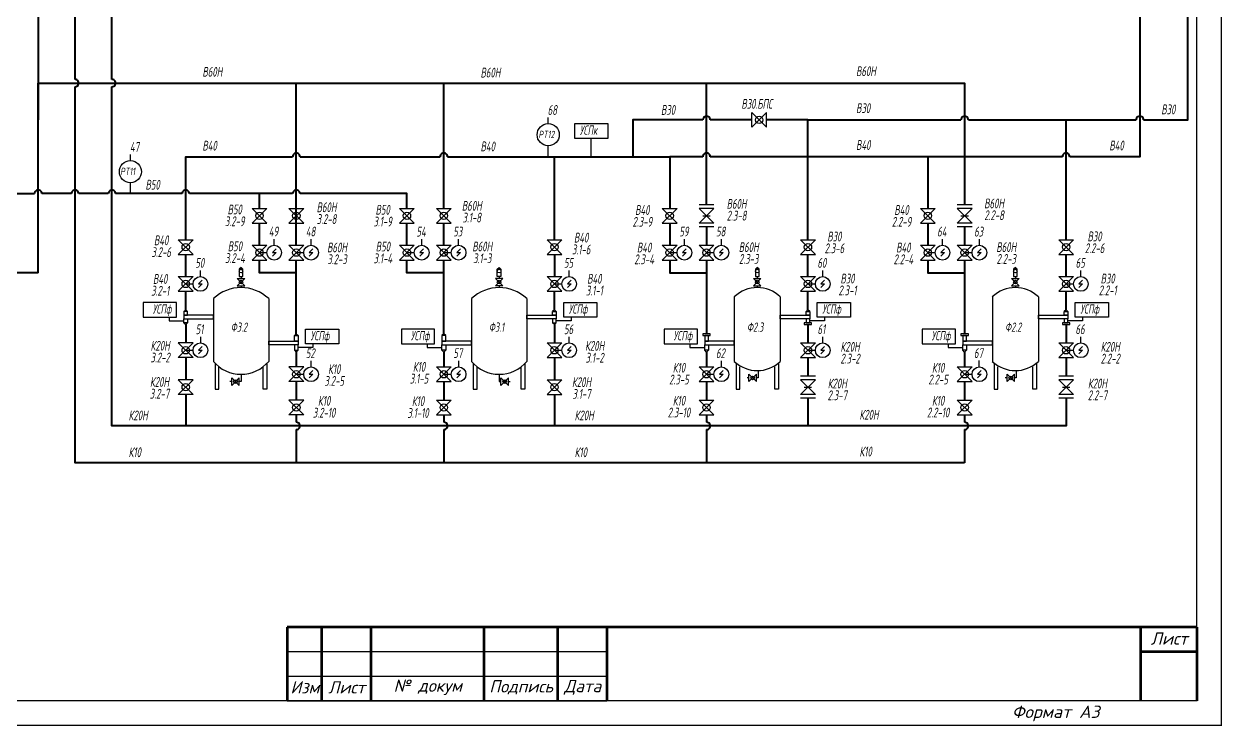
# Model space of a CAD drawing. Header units: millimetres. Extents: x 125 to 10524, y 7125 to 13164.
# Drawn here: x 302 to 545.7, y 10410.8 to 10553.7 of the extents above; entities that cross this region are included whole.
import ezdxf
from ezdxf.enums import TextEntityAlignment as Align

# ---------------------------------------------------------------- set-up
doc = ezdxf.new("R2010")
doc.units = ezdxf.units.MM
doc.header["$LTSCALE"] = 4
for name, color, linetype in [('1', 7, 'Continuous'), ('Вспомогательная', 1, 'Continuous'), ('Надписи', 7, 'Continuous'), ('Текст', 2, 'Continuous')]:
    doc.layers.add(name, color=color, linetype=linetype)
for name, color, linetype, lineweight in [('В30', 136, 'Continuous', 40), ('В40', 142, 'Continuous', 40), ('В50', 180, 'Continuous', 40), ('В60Н', 140, 'Continuous', 40), ('К20Н', 33, 'Continuous', 40), ('Основеая', 5, 'Continuous', 60)]:
    doc.layers.add(name, color=color, linetype=linetype, lineweight=lineweight)
doc.layers.add('К10', color=7, linetype='Continuous', lineweight=40, true_color=0xffbe00)
doc.styles.add('Eskd знаки', font='eskd.shx', dxfattribs={"width": 0.8, "oblique": 10})
doc.styles.add('Simplex00.10.00', font='simplex.shx')
doc.styles.add('ГОСТ', font='isocpeur.ttf', dxfattribs={"oblique": 15})

# ---------------------------------------------------------------- blocks, each defined once
blk = doc.blocks.new('Формат А3')
at = {"color": 0, "linetype": 'Continuous', "const_width": 0.3}
for points in [[(-420, 297), (0, 297), (0, 0), (-420, 0)], [(-400, 5), (-400, 292), (-5, 292), (-5, 5)]]:
    blk.add_lwpolyline(points, close=True, dxfattribs=at)
at = {"color": 0, "linetype": 'Continuous', "style": 'Simplex00.10.00', "oblique": 15}
blk.add_text('Формат А3', height=2.5, dxfattribs=at).set_placement((-33.67, 2.75), align=Align.MIDDLE_CENTER)
blk = doc.blocks.new('A$C73A268AF')
at = {"layer": 'Вспомогательная', "color": 7}
for p, q in [((230.15, 15.15), (295.15, 15.15)), ((230.15, 10.15), (295.15, 10.15)), ((230.15, 5.15), (295.15, 5.15))]:
    blk.add_line(p, q, dxfattribs=at)
at = {"layer": 'Основеая', "color": 7}
for p, q in [((230.15, 20.15), (230.15, 5.15)), ((415.15, 20.15), (230.15, 20.15)), ((237.15, 20.15), (237.15, 5.15)), ((247.15, 20.15), (247.15, 5.15)), ((270.15, 20.15), (270.15, 5.15)), ((285.15, 20.15), (285.15, 5.15)), ((295.15, 20.15), (295.15, 5.15)), ((403.72, 20.15), (403.72, 5.15)), ((415.15, 20.15), (415.15, 5.15)), ((403.72, 15.15), (415.15, 15.15))]:
    blk.add_line(p, q, dxfattribs=at)
blk.add_blockref('Формат А3', (420.15, 0.15))
at = {"layer": 'Текст', "color": 7, "char_height": 2.5, "style": 'ГОСТ'}
for s, insert, width, attachment_point in [('{\\fISOCPEUR|b0|i0|c204|p34;Лист}', (413.32, 17.81), 11.4585, 6), ('{\\fISOCPEUR|b0|i0|c204|p34;Изм}', (233.75, 7.88), 7, 5), ('{\\fISOCPEUR|b0|i0|c204|p34;Лист}', (242.25, 7.88), 10, 5), ('{\\fISOCPEUR|b0|i0|c204|p34;№ докум}', (258.75, 7.88), 23, 5), ('{\\fISOCPEUR|b0|i0|c204|p34;Подпись}', (277.75, 7.88), 15, 5), ('{\\fISOCPEUR|b0|i0|c204|p34;Дата}', (290.25, 7.88), 10, 5)]:
    blk.add_mtext(s, dxfattribs=dict(at, insert=insert, width=width, attachment_point=attachment_point))

msp = doc.modelspace()

# ---------------------------------------------------------------- linework, layer by layer
for p, q in [((450, 10532.63), (450, 10535.63)), ((450, 10535.63), (453, 10532.63)), ((450, 10532.63), (453, 10535.63)), ((453, 10532.63), (453, 10535.63)), ((348.37, 10516.13), (351.37, 10516.13)), ((351.37, 10516.13), (348.37, 10513.13)), ((348.37, 10516.13), (351.37, 10513.13)), ((355.87, 10516.13), (358.87, 10516.13)), ((358.87, 10516.13), (355.87, 10513.13)), ((355.87, 10516.13), (358.87, 10513.13)), ((378.37, 10516.13), (381.37, 10516.13)), ((381.37, 10516.13), (378.37, 10513.13)), ((378.37, 10516.13), (381.37, 10513.13)), ((385.87, 10516.13), (388.87, 10516.13)), ((388.87, 10516.13), (385.87, 10513.13)), ((385.87, 10516.13), (388.87, 10513.13)), ((431.81, 10516.13), (434.81, 10516.13)), ((434.81, 10516.13), (431.81, 10513.13)), ((431.81, 10516.13), (434.81, 10513.13)), ((442.31, 10516.88), (439.31, 10516.88)), ((442.31, 10516.13), (439.31, 10516.13)), ((439.31, 10516.13), (442.31, 10513.13)), ((442.31, 10516.13), (439.31, 10513.13)), ((484.31, 10516.13), (487.31, 10516.13)), ((487.31, 10516.13), (484.31, 10513.13)), ((484.31, 10516.13), (487.31, 10513.13)), ((494.81, 10516.88), (491.81, 10516.88)), ((494.81, 10516.13), (491.81, 10516.13)), ((491.81, 10516.13), (494.81, 10513.13)), ((494.81, 10516.13), (491.81, 10513.13)), ((348.37, 10513.13), (351.37, 10513.13)), ((355.87, 10513.13), (358.87, 10513.13)), ((378.37, 10513.13), (381.37, 10513.13)), ((385.87, 10513.13), (388.87, 10513.13)), ((431.81, 10513.13), (434.81, 10513.13)), ((442.31, 10513.13), (439.31, 10513.13)), ((440.06, 10514.63), (441.56, 10514.63)), ((484.31, 10513.13), (487.31, 10513.13)), ((494.81, 10513.13), (491.81, 10513.13)), ((492.56, 10514.63), (494.06, 10514.63)), ((442.31, 10512.38), (439.31, 10512.38)), ((494.81, 10512.38), (491.81, 10512.38)), ((333.37, 10509.76), (336.37, 10509.76)), ((336.37, 10509.76), (333.37, 10506.76)), ((333.37, 10509.76), (336.37, 10506.76)), ((348.37, 10508.63), (351.37, 10508.63)), ((351.37, 10508.63), (348.37, 10505.63)), ((348.37, 10508.63), (351.37, 10505.63)), ((355.87, 10508.63), (358.87, 10508.63)), ((358.87, 10508.63), (355.87, 10505.63)), ((355.87, 10508.63), (358.87, 10505.63)), ((378.37, 10508.63), (381.37, 10508.63)), ((381.37, 10508.63), (378.37, 10505.63)), ((378.37, 10508.63), (381.37, 10505.63)), ((385.87, 10508.63), (388.87, 10508.63)), ((388.87, 10508.63), (385.87, 10505.63)), ((385.87, 10508.63), (388.87, 10505.63)), ((408.37, 10509.76), (411.37, 10509.76)), ((411.37, 10509.76), (408.37, 10506.76)), ((408.37, 10509.76), (411.37, 10506.76)), ((431.81, 10508.63), (434.81, 10508.63)), ((434.81, 10508.63), (431.81, 10505.63)), ((431.81, 10508.63), (434.81, 10505.63)), ((439.31, 10508.63), (442.31, 10508.63)), ((442.31, 10508.63), (439.31, 10505.63)), ((439.31, 10508.63), (442.31, 10505.63)), ((459.94, 10509.76), (462.94, 10509.76)), ((462.94, 10509.76), (459.94, 10506.76)), ((459.94, 10509.76), (462.94, 10506.76)), ((484.31, 10508.63), (487.31, 10508.63)), ((487.31, 10508.63), (484.31, 10505.63)), ((484.31, 10508.63), (487.31, 10505.63)), ((491.81, 10508.63), (494.81, 10508.63)), ((494.81, 10508.63), (491.81, 10505.63)), ((491.81, 10508.63), (494.81, 10505.63)), ((512.44, 10509.76), (515.44, 10509.76)), ((515.44, 10509.76), (512.44, 10506.76)), ((512.44, 10509.76), (515.44, 10506.76)), ((333.37, 10506.76), (336.37, 10506.76)), ((348.37, 10505.63), (351.37, 10505.63)), ((349.87, 10507.13), (351.37, 10507.13)), ((355.87, 10505.63), (358.87, 10505.63)), ((357.37, 10507.13), (358.87, 10507.13)), ((378.37, 10505.63), (381.37, 10505.63)), ((379.87, 10507.13), (381.37, 10507.13)), ((385.87, 10505.63), (388.87, 10505.63)), ((387.37, 10507.13), (388.87, 10507.13)), ((408.37, 10506.76), (411.37, 10506.76)), ((431.81, 10505.63), (434.81, 10505.63)), ((433.31, 10507.13), (434.81, 10507.13)), ((439.31, 10505.63), (442.31, 10505.63)), ((440.81, 10507.13), (442.31, 10507.13)), ((459.94, 10506.76), (462.94, 10506.76)), ((484.31, 10505.63), (487.31, 10505.63)), ((485.81, 10507.13), (487.31, 10507.13)), ((491.81, 10505.63), (494.81, 10505.63)), ((493.31, 10507.13), (494.81, 10507.13)), ((512.44, 10506.76), (515.44, 10506.76)), ((346.12, 10504.13), (345.75, 10503.76)), ((346.5, 10503.76), (346.12, 10504.13)), ((398.25, 10503.76), (398.62, 10504.13)), ((398.62, 10504.13), (399, 10503.76)), ((451.12, 10504.13), (450.75, 10503.76)), ((451.5, 10503.76), (451.12, 10504.13)), ((503.62, 10504.13), (503.25, 10503.76)), ((504, 10503.76), (503.62, 10504.13)), ((333.37, 10502.26), (336.37, 10502.26)), ((336.37, 10502.26), (333.37, 10499.26)), ((333.37, 10502.26), (336.37, 10499.26)), ((334.87, 10500.76), (336.37, 10500.76)), ((345.37, 10501.88), (346.87, 10501.88)), ((346.87, 10501.88), (345.37, 10500.38)), ((345.37, 10501.88), (346.87, 10500.38)), ((346.12, 10502.26), (346.12, 10501.88)), ((399.37, 10501.88), (397.87, 10501.88)), ((397.87, 10501.88), (399.37, 10500.38)), ((399.37, 10501.88), (397.87, 10500.38)), ((398.62, 10502.26), (398.62, 10501.88)), ((408.37, 10502.26), (411.37, 10502.26)), ((411.37, 10502.26), (408.37, 10499.26)), ((408.37, 10502.26), (411.37, 10499.26)), ((409.87, 10500.76), (411.37, 10500.76)), ((450.37, 10501.88), (451.87, 10501.88)), ((451.87, 10501.88), (450.37, 10500.38)), ((450.37, 10501.88), (451.87, 10500.38)), ((451.12, 10502.26), (451.12, 10501.88)), ((459.94, 10502.26), (462.94, 10502.26)), ((462.94, 10502.26), (459.94, 10499.26)), ((459.94, 10502.26), (462.94, 10499.26)), ((461.44, 10500.76), (462.94, 10500.76)), ((502.87, 10501.88), (504.37, 10501.88)), ((504.37, 10501.88), (502.87, 10500.38)), ((502.87, 10501.88), (504.37, 10500.38)), ((503.62, 10502.26), (503.62, 10501.88)), ((512.44, 10502.26), (515.44, 10502.26)), ((515.44, 10502.26), (512.44, 10499.26)), ((512.44, 10502.26), (515.44, 10499.26)), ((513.94, 10500.76), (515.44, 10500.76)), ((333.37, 10499.26), (336.37, 10499.26)), ((345.37, 10500.38), (346.87, 10500.38)), ((346.12, 10500.38), (346.12, 10500.01)), ((399.37, 10500.38), (397.87, 10500.38)), ((398.62, 10500.38), (398.62, 10500.01)), ((408.37, 10499.26), (411.37, 10499.26)), ((450.37, 10500.38), (451.87, 10500.38)), ((451.12, 10500.38), (451.12, 10500.01)), ((459.94, 10499.26), (462.94, 10499.26)), ((502.87, 10500.38), (504.37, 10500.38)), ((503.62, 10500.38), (503.62, 10500.01)), ((512.44, 10499.26), (515.44, 10499.26)), ((331.5, 10494.01), (331.5, 10493.26)), ((334.5, 10495.13), (334.87, 10495.51)), ((334.87, 10495.51), (335.25, 10495.13)), ((409.87, 10495.51), (409.5, 10495.13)), ((410.25, 10495.13), (409.87, 10495.51)), ((413.25, 10494.01), (413.25, 10493.26)), ((461.44, 10495.51), (461.06, 10495.13)), ((461.81, 10495.13), (461.44, 10495.51)), ((464.81, 10494.01), (464.81, 10493.26)), ((513.94, 10495.51), (513.56, 10495.13)), ((514.31, 10495.13), (513.94, 10495.51)), ((517.31, 10494.01), (517.31, 10493.26)), ((331.5, 10493.26), (334.5, 10493.26)), ((334.5, 10492.88), (334.87, 10492.51)), ((334.87, 10492.51), (335.25, 10492.88)), ((409.87, 10492.51), (409.5, 10492.88)), ((410.25, 10492.88), (409.87, 10492.51)), ((413.25, 10493.26), (410.25, 10493.26)), ((464.81, 10493.26), (461.81, 10493.26)), ((517.31, 10493.26), (514.31, 10493.26)), ((336.37, 10488.76), (333.37, 10488.76)), ((333.37, 10488.76), (336.37, 10485.76)), ((336.37, 10488.76), (333.37, 10485.76)), ((357, 10490.26), (357.37, 10490.63)), ((357.37, 10490.63), (357.75, 10490.26)), ((360.75, 10488.57), (360.75, 10487.82)), ((384, 10488.57), (384, 10487.82)), ((387.37, 10490.63), (387, 10490.26)), ((387.75, 10490.26), (387.37, 10490.63)), ((408.37, 10488.76), (411.37, 10488.76)), ((411.37, 10488.76), (408.37, 10485.76)), ((408.37, 10488.76), (411.37, 10485.76)), ((437.44, 10488.57), (437.44, 10487.82)), ((459.94, 10488.76), (462.94, 10488.76)), ((462.94, 10488.76), (459.94, 10485.76)), ((459.94, 10488.76), (462.94, 10485.76)), ((489.94, 10488.57), (489.94, 10487.82)), ((512.44, 10488.76), (515.44, 10488.76)), ((515.44, 10488.76), (512.44, 10485.76)), ((512.44, 10488.76), (515.44, 10485.76)), ((334.87, 10487.26), (336.37, 10487.26)), ((357, 10487.26), (357.37, 10486.88)), ((357.37, 10486.88), (357.75, 10487.26)), ((360.75, 10487.82), (357.75, 10487.82)), ((384, 10487.82), (387, 10487.82)), ((387.37, 10486.88), (387, 10487.26)), ((387.75, 10487.26), (387.37, 10486.88)), ((409.87, 10487.26), (411.37, 10487.26)), ((437.44, 10487.82), (440.44, 10487.82)), ((440.81, 10486.88), (440.44, 10487.26)), ((441.19, 10487.26), (440.81, 10486.88)), ((461.44, 10487.26), (462.94, 10487.26)), ((489.94, 10487.82), (492.94, 10487.82)), ((493.31, 10486.88), (492.94, 10487.26)), ((493.69, 10487.26), (493.31, 10486.88)), ((513.94, 10487.26), (515.44, 10487.26)), ((336.37, 10485.76), (333.37, 10485.76)), ((358.87, 10483.88), (355.87, 10483.88)), ((355.87, 10483.88), (358.87, 10480.88)), ((358.87, 10483.88), (355.87, 10480.88)), ((385.87, 10483.88), (388.87, 10483.88)), ((388.87, 10483.88), (385.87, 10480.88)), ((385.87, 10483.88), (388.87, 10480.88)), ((408.37, 10485.76), (411.37, 10485.76)), ((439.31, 10483.88), (442.31, 10483.88)), ((442.31, 10483.88), (439.31, 10480.88)), ((439.31, 10483.88), (442.31, 10480.88)), ((459.94, 10485.76), (462.94, 10485.76)), ((491.81, 10483.88), (494.81, 10483.88)), ((494.81, 10483.88), (491.81, 10480.88)), ((491.81, 10483.88), (494.81, 10480.88)), ((512.44, 10485.76), (515.44, 10485.76)), ((336.37, 10481.26), (333.37, 10481.26)), ((333.37, 10478.26), (336.37, 10481.26)), ((336.37, 10478.26), (333.37, 10481.26)), ((344.25, 10480.13), (344.25, 10481.63)), ((344.25, 10481.63), (345.75, 10480.13)), ((344.25, 10480.13), (345.75, 10481.63)), ((345.75, 10480.13), (345.75, 10481.63)), ((346.12, 10482.38), (346.12, 10480.88)), ((357.37, 10482.38), (358.87, 10482.38)), ((387.37, 10482.38), (388.87, 10482.38)), ((398.62, 10482.38), (398.62, 10480.88)), ((399, 10480.13), (399, 10481.63)), ((400.5, 10481.63), (399, 10480.13)), ((400.5, 10480.13), (399, 10481.63)), ((400.5, 10480.13), (400.5, 10481.63)), ((408.37, 10481.26), (411.37, 10481.26)), ((411.37, 10478.26), (408.37, 10481.26)), ((408.37, 10478.26), (411.37, 10481.26)), ((440.81, 10482.38), (442.31, 10482.38)), ((449.44, 10481.63), (449.06, 10481.63)), ((449.44, 10480.88), (449.44, 10482.38)), ((449.44, 10482.38), (450.94, 10480.88)), ((449.44, 10480.88), (450.94, 10482.38)), ((450.94, 10480.88), (450.94, 10482.38)), ((451.31, 10481.63), (450.94, 10481.63)), ((451.31, 10483.13), (451.31, 10481.63)), ((462.94, 10482.01), (459.94, 10482.01)), ((462.94, 10481.26), (459.94, 10481.26)), ((459.94, 10481.26), (462.94, 10478.26)), ((462.94, 10481.26), (459.94, 10478.26)), ((493.31, 10482.38), (494.81, 10482.38)), ((501.94, 10481.63), (501.56, 10481.63)), ((501.94, 10480.88), (501.94, 10482.38)), ((501.94, 10482.38), (503.44, 10480.88)), ((501.94, 10480.88), (503.44, 10482.38)), ((503.44, 10480.88), (503.44, 10482.38)), ((503.81, 10481.63), (503.44, 10481.63)), ((503.81, 10483.13), (503.81, 10481.63)), ((515.44, 10482.01), (512.44, 10482.01)), ((515.44, 10481.26), (512.44, 10481.26)), ((512.44, 10481.26), (515.44, 10478.26)), ((515.44, 10481.26), (512.44, 10478.26)), ((344.25, 10480.88), (343.87, 10480.88)), ((346.12, 10480.88), (345.75, 10480.88)), ((358.87, 10480.88), (355.87, 10480.88)), ((385.87, 10480.88), (388.87, 10480.88)), ((398.62, 10480.88), (399, 10480.88)), ((400.5, 10480.88), (400.87, 10480.88)), ((439.31, 10480.88), (442.31, 10480.88)), ((460.69, 10479.76), (462.19, 10479.76)), ((491.81, 10480.88), (494.81, 10480.88)), ((513.19, 10479.76), (514.69, 10479.76)), ((336.37, 10478.26), (333.37, 10478.26)), ((358.87, 10477.13), (355.87, 10477.13)), ((355.87, 10474.13), (358.87, 10477.13)), ((358.87, 10474.13), (355.87, 10477.13)), ((385.87, 10477.13), (388.87, 10477.13)), ((388.87, 10474.13), (385.87, 10477.13)), ((385.87, 10474.13), (388.87, 10477.13)), ((408.37, 10478.26), (411.37, 10478.26)), ((439.31, 10477.13), (442.31, 10477.13)), ((442.31, 10474.13), (439.31, 10477.13)), ((439.31, 10474.13), (442.31, 10477.13)), ((462.94, 10478.26), (459.94, 10478.26)), ((462.94, 10477.51), (459.94, 10477.51)), ((491.81, 10477.13), (494.81, 10477.13)), ((494.81, 10474.13), (491.81, 10477.13)), ((491.81, 10474.13), (494.81, 10477.13)), ((515.44, 10478.26), (512.44, 10478.26)), ((515.44, 10477.51), (512.44, 10477.51)), ((358.87, 10474.13), (355.87, 10474.13)), ((385.87, 10474.13), (388.87, 10474.13)), ((439.31, 10474.13), (442.31, 10474.13)), ((491.81, 10474.13), (494.81, 10474.13))]:
    msp.add_line(p, q)
at = {"color": 30, "true_color": 0xf26722}
for p, q in [((408.52, 10528.86), (408.52, 10526.65)), ((323.55, 10521.34), (323.55, 10519.13)), ((353.25, 10507.88), (352.5, 10507.13)), ((352.5, 10507.13), (353.25, 10507.13)), ((353.25, 10507.13), (352.5, 10506.38)), ((360.75, 10507.88), (360, 10507.13)), ((360, 10507.13), (360.75, 10507.13)), ((360.75, 10507.13), (360, 10506.38)), ((383.25, 10507.88), (382.5, 10507.13)), ((382.5, 10507.13), (383.25, 10507.13)), ((383.25, 10507.13), (382.5, 10506.38)), ((390.75, 10507.88), (390, 10507.13)), ((390, 10507.13), (390.75, 10507.13)), ((390.75, 10507.13), (390, 10506.38)), ((436.69, 10507.88), (435.94, 10507.13)), ((435.94, 10507.13), (436.69, 10507.13)), ((436.69, 10507.13), (435.94, 10506.38)), ((444.19, 10507.88), (443.44, 10507.13)), ((443.44, 10507.13), (444.19, 10507.13)), ((444.19, 10507.13), (443.44, 10506.38)), ((489.19, 10507.88), (488.44, 10507.13)), ((488.44, 10507.13), (489.19, 10507.13)), ((489.19, 10507.13), (488.44, 10506.38)), ((496.69, 10507.88), (495.94, 10507.13)), ((495.94, 10507.13), (496.69, 10507.13)), ((496.69, 10507.13), (495.94, 10506.38)), ((338.25, 10501.51), (337.5, 10500.76)), ((337.5, 10500.76), (338.25, 10500.76)), ((338.25, 10500.76), (337.5, 10500.01)), ((413.25, 10501.51), (412.5, 10500.76)), ((412.5, 10500.76), (413.25, 10500.76)), ((413.25, 10500.76), (412.5, 10500.01)), ((464.81, 10501.51), (464.06, 10500.76)), ((464.06, 10500.76), (464.81, 10500.76)), ((464.81, 10500.76), (464.06, 10500.01)), ((517.31, 10501.51), (516.56, 10500.76)), ((516.56, 10500.76), (517.31, 10500.76)), ((517.31, 10500.76), (516.56, 10500.01)), ((338.25, 10488.01), (337.5, 10487.26)), ((337.5, 10487.26), (338.25, 10487.26)), ((338.25, 10487.26), (337.5, 10486.51)), ((413.25, 10488.01), (412.5, 10487.26)), ((412.5, 10487.26), (413.25, 10487.26)), ((413.25, 10487.26), (412.5, 10486.51)), ((464.81, 10488.01), (464.06, 10487.26)), ((464.06, 10487.26), (464.81, 10487.26)), ((464.81, 10487.26), (464.06, 10486.51)), ((517.31, 10488.01), (516.56, 10487.26)), ((516.56, 10487.26), (517.31, 10487.26)), ((517.31, 10487.26), (516.56, 10486.51)), ((360.75, 10483.13), (360, 10482.38)), ((360, 10482.38), (360.75, 10482.38)), ((360.75, 10482.38), (360, 10481.63)), ((390.75, 10483.13), (390, 10482.38)), ((390, 10482.38), (390.75, 10482.38)), ((390.75, 10482.38), (390, 10481.63)), ((444.19, 10483.13), (443.44, 10482.38)), ((443.44, 10482.38), (444.19, 10482.38)), ((444.19, 10482.38), (443.44, 10481.63)), ((496.69, 10483.13), (495.94, 10482.38)), ((495.94, 10482.38), (496.69, 10482.38)), ((496.69, 10482.38), (495.94, 10481.63))]:
    msp.add_line(p, q, dxfattribs=at)
for points in [[(420.75, 10530.38), (414, 10530.38), (414, 10533.38), (420.75, 10533.38)], [(346.5, 10503.76), (345.75, 10503.76), (345.75, 10502.26), (346.5, 10502.26)], [(398.25, 10503.76), (399, 10503.76), (399, 10502.26), (398.25, 10502.26)], [(451.5, 10503.76), (450.75, 10503.76), (450.75, 10502.26), (451.5, 10502.26)], [(504, 10503.76), (503.25, 10503.76), (503.25, 10502.26), (504, 10502.26)], [(326.25, 10494.01), (333, 10494.01), (333, 10497.01), (326.25, 10497.01)], [(418.5, 10494.01), (411.75, 10494.01), (411.75, 10497.01), (418.5, 10497.01)], [(470.06, 10494.01), (463.31, 10494.01), (463.31, 10497.01), (470.06, 10497.01)], [(522.56, 10494.01), (515.81, 10494.01), (515.81, 10497.01), (522.56, 10497.01)], [(366, 10488.57), (359.25, 10488.57), (359.25, 10491.57), (366, 10491.57)], [(378.75, 10488.57), (385.5, 10488.57), (385.5, 10491.57), (378.75, 10491.57)], [(432.19, 10488.57), (438.94, 10488.57), (438.94, 10491.57), (432.19, 10491.57)], [(484.69, 10488.57), (491.44, 10488.57), (491.44, 10491.57), (484.69, 10491.57)]]:
    msp.add_lwpolyline(points, close=True)
msp.add_lwpolyline([(417.37, 10526.63), (417.37, 10530.38)])
for centre, radius in [((451.5, 10534.13), 0.75), ((349.87, 10514.63), 0.75), ((357.37, 10514.63), 0.75), ((379.87, 10514.63), 0.75), ((387.37, 10514.63), 0.75), ((433.31, 10514.63), 0.75), ((485.81, 10514.63), 0.75), ((334.87, 10508.26), 0.75), ((409.87, 10508.26), 0.75), ((461.44, 10508.26), 0.75), ((513.94, 10508.26), 0.75), ((349.87, 10507.13), 0.75), ((357.37, 10507.13), 0.75), ((379.87, 10507.13), 0.75), ((387.37, 10507.13), 0.75), ((433.31, 10507.13), 0.75), ((440.81, 10507.13), 0.75), ((485.81, 10507.13), 0.75), ((493.31, 10507.13), 0.75), ((346.12, 10503.38), 0.375), ((398.62, 10503.38), 0.375), ((451.12, 10503.38), 0.375), ((503.62, 10503.38), 0.375), ((334.87, 10500.76), 0.75), ((346.12, 10501.13), 0.375), ((398.62, 10501.13), 0.375), ((409.87, 10500.76), 0.75), ((451.12, 10501.13), 0.375), ((461.44, 10500.76), 0.75), ((503.62, 10501.13), 0.375), ((513.94, 10500.76), 0.75), ((334.87, 10487.26), 0.75), ((409.87, 10487.26), 0.75), ((461.44, 10487.26), 0.75), ((513.94, 10487.26), 0.75), ((345, 10480.88), 0.375), ((357.37, 10482.38), 0.75), ((387.37, 10482.38), 0.75), ((399.75, 10480.88), 0.375), ((440.81, 10482.38), 0.75), ((450.19, 10481.63), 0.375), ((493.31, 10482.38), 0.75), ((502.69, 10481.63), 0.375), ((334.87, 10479.76), 0.75), ((409.87, 10479.76), 0.75), ((357.37, 10475.63), 0.75), ((387.37, 10475.63), 0.75), ((440.81, 10475.63), 0.75), ((493.31, 10475.63), 0.75)]:
    msp.add_circle(centre, radius)
for centre, radius in [((408.6, 10531.12), 2.25), ((323.63, 10523.6), 2.25), ((352.87, 10507.13), 1.5), ((360.37, 10507.13), 1.5), ((382.87, 10507.13), 1.5), ((390.37, 10507.13), 1.5), ((436.31, 10507.13), 1.5), ((443.81, 10507.13), 1.5), ((488.81, 10507.13), 1.5), ((496.31, 10507.13), 1.5), ((337.87, 10500.76), 1.5), ((412.87, 10500.76), 1.5), ((464.44, 10500.76), 1.5), ((516.94, 10500.76), 1.5), ((337.87, 10487.26), 1.5), ((412.87, 10487.26), 1.5), ((464.44, 10487.26), 1.5), ((516.94, 10487.26), 1.5), ((360.37, 10482.38), 1.5), ((390.37, 10482.38), 1.5), ((443.81, 10482.38), 1.5), ((496.31, 10482.38), 1.5)]:
    msp.add_circle(centre, radius, dxfattribs=at)
at = {"layer": '1'}
for p, q in [((340.5, 10497.77), (340.5, 10485.01)), ((351.75, 10497.77), (351.75, 10485.01)), ((393, 10497.77), (393, 10485.01)), ((404.25, 10497.77), (404.25, 10485.01)), ((446.44, 10498.13), (446.44, 10485.01)), ((455.81, 10498.13), (455.81, 10485.01)), ((498.94, 10498.13), (498.94, 10485.01)), ((508.31, 10498.13), (508.31, 10485.01)), ((340.87, 10484.6), (340.87, 10479.38)), ((341.62, 10479.38), (341.62, 10483.88)), ((350.62, 10479.38), (350.62, 10483.88)), ((351.37, 10484.63), (351.37, 10479.38)), ((393.37, 10484.63), (393.37, 10479.38)), ((394.12, 10479.38), (394.12, 10483.88)), ((403.12, 10479.38), (403.12, 10483.88)), ((403.87, 10484.6), (403.87, 10479.38)), ((446.81, 10484.6), (446.81, 10479.38)), ((447.56, 10479.38), (447.56, 10483.88)), ((454.69, 10479.38), (454.69, 10483.88)), ((455.44, 10484.63), (455.44, 10479.38)), ((499.31, 10484.6), (499.31, 10479.38)), ((500.06, 10479.38), (500.06, 10483.88)), ((507.19, 10479.38), (507.19, 10483.88)), ((507.94, 10484.63), (507.94, 10479.38)), ((340.87, 10479.38), (341.62, 10479.38)), ((351.37, 10479.38), (350.62, 10479.38)), ((393.37, 10479.38), (394.12, 10479.38)), ((403.87, 10479.38), (403.12, 10479.38)), ((446.81, 10479.38), (447.56, 10479.38)), ((455.44, 10479.38), (454.69, 10479.38)), ((499.31, 10479.38), (500.06, 10479.38)), ((507.94, 10479.38), (507.19, 10479.38))]:
    msp.add_line(p, q, dxfattribs=at)
for points in [[(334.5, 10494.38), (335.25, 10494.38), (335.25, 10495.13), (334.5, 10495.13)], [(334.5, 10493.63), (340.5, 10493.63), (340.5, 10494.38), (334.5, 10494.38)], [(334.5, 10493.63), (335.25, 10493.63), (335.25, 10492.88), (334.5, 10492.88)], [(410.25, 10493.63), (404.25, 10493.63), (404.25, 10494.38), (410.25, 10494.38)], [(410.25, 10494.38), (409.5, 10494.38), (409.5, 10495.13), (410.25, 10495.13)], [(410.25, 10493.63), (409.5, 10493.63), (409.5, 10492.88), (410.25, 10492.88)], [(461.81, 10493.63), (455.81, 10493.63), (455.81, 10494.38), (461.81, 10494.38)], [(461.81, 10494.38), (461.06, 10494.38), (461.06, 10495.13), (461.81, 10495.13)], [(461.81, 10493.63), (461.06, 10493.63), (461.06, 10492.88), (461.81, 10492.88)], [(514.31, 10493.63), (508.31, 10493.63), (508.31, 10494.38), (514.31, 10494.38)], [(514.31, 10494.38), (513.56, 10494.38), (513.56, 10495.13), (514.31, 10495.13)], [(514.31, 10493.63), (513.56, 10493.63), (513.56, 10492.88), (514.31, 10492.88)], [(460.69, 10492.51), (462.19, 10492.51), (462.19, 10492.88), (460.69, 10492.88)], [(513.19, 10492.51), (514.69, 10492.51), (514.69, 10492.88), (513.19, 10492.88)], [(357.75, 10488.38), (351.75, 10488.38), (351.75, 10489.13), (357.75, 10489.13)], [(357.75, 10489.13), (357, 10489.13), (357, 10490.26), (357.75, 10490.26)], [(387, 10489.13), (387.75, 10489.13), (387.75, 10490.26), (387, 10490.26)], [(387, 10488.38), (393, 10488.38), (393, 10489.13), (387, 10489.13)], [(441.56, 10490.63), (440.06, 10490.63), (440.06, 10490.26), (441.56, 10490.26)], [(440.44, 10489.13), (441.19, 10489.13), (441.19, 10490.26), (440.44, 10490.26)], [(440.44, 10488.38), (446.44, 10488.38), (446.44, 10489.13), (440.44, 10489.13)], [(494.06, 10490.63), (492.56, 10490.63), (492.56, 10490.26), (494.06, 10490.26)], [(492.94, 10489.13), (493.69, 10489.13), (493.69, 10490.26), (492.94, 10490.26)], [(492.94, 10488.38), (498.94, 10488.38), (498.94, 10489.13), (492.94, 10489.13)], [(357.75, 10488.38), (357, 10488.38), (357, 10487.26), (357.75, 10487.26)], [(387, 10488.38), (387.75, 10488.38), (387.75, 10487.26), (387, 10487.26)], [(440.44, 10488.38), (441.19, 10488.38), (441.19, 10487.26), (440.44, 10487.26)], [(492.94, 10488.38), (493.69, 10488.38), (493.69, 10487.26), (492.94, 10487.26)]]:
    msp.add_lwpolyline(points, close=True, dxfattribs=at)
for centre, radius, start, end in [((346.12, 10491.82), 8.19, 46.6141, 133.3859), ((398.62, 10491.82), 8.19, 46.6141, 133.3859), ((451.12, 10493.21), 6.8, 46.3972, 133.6028), ((503.62, 10493.21), 6.8, 46.3972, 133.6028), ((346.12, 10489.72), 7.34, 219.9662, 320.0338), ((398.62, 10489.72), 7.34, 219.9662, 320.0338), ((451.12, 10489.92), 6.79, 226.3426, 313.6574), ((503.62, 10489.92), 6.79, 226.3426, 313.6574)]:
    msp.add_arc(centre, radius, start, end, dxfattribs=at)
at = {"layer": 'В30'}
for points in [[(529.69, 10534.13), (538.73, 10534.13), (538.73, 10611.38), (514.69, 10611.38)], [(440.06, 10534.13), (425.81, 10534.13), (425.81, 10526.63)], [(450, 10534.13), (441.56, 10534.13)], [(461.44, 10534.13), (453, 10534.13)], [(461.44, 10509.76), (461.44, 10534.13), (492.56, 10534.13)], [(494.06, 10534.13), (513.94, 10534.13)], [(513.94, 10509.76), (513.94, 10534.13), (528.19, 10534.13)], [(461.44, 10502.26), (461.44, 10506.76)], [(513.94, 10502.26), (513.94, 10506.76)], [(461.44, 10495.51), (461.44, 10499.26)], [(513.94, 10495.51), (513.94, 10499.26)]]:
    msp.add_lwpolyline(points, dxfattribs=at)
for centre in [(440.81, 10534.13), (493.31, 10534.13), (528.94, 10534.13)]:
    msp.add_arc(centre, 0.75, 359.7459, 180.2541, dxfattribs=at)
at = {"layer": 'В40'}
for points in [[(528.94, 10566.38), (528.94, 10526.63), (514.69, 10526.63)], [(334.87, 10509.76), (334.87, 10526.63), (356.62, 10526.63)], [(358.12, 10526.63), (386.62, 10526.63)], [(388.12, 10526.63), (433.31, 10526.63)], [(409.87, 10509.76), (409.87, 10526.63)], [(440.06, 10526.63), (433.31, 10526.63), (433.31, 10516.13)], [(513.19, 10526.63), (441.56, 10526.63)], [(485.81, 10526.63), (485.81, 10516.13)], [(433.31, 10513.13), (433.31, 10508.63)], [(485.81, 10513.13), (485.81, 10508.63)], [(334.87, 10502.26), (334.87, 10506.76)], [(409.87, 10506.76), (409.87, 10502.26)], [(433.31, 10505.63), (433.31, 10503.01), (440.81, 10503.01)], [(485.81, 10505.63), (485.81, 10503.01), (493.31, 10503.01)], [(334.87, 10495.51), (334.87, 10499.26)], [(409.87, 10495.51), (409.87, 10499.26)]]:
    msp.add_lwpolyline(points, dxfattribs=at)
for centre in [(357.37, 10526.63), (387.37, 10526.63), (440.81, 10526.63), (513.94, 10526.63)]:
    msp.add_arc(centre, 0.75, 359.7459, 180.2541, dxfattribs=at)
at = {"layer": 'В50'}
msp.add_line((271.3, 10519.13), (304.12, 10519.13), dxfattribs=at)
for points in [[(311.62, 10519.13), (305.62, 10519.13)], [(319.12, 10519.13), (313.12, 10519.13)], [(334.12, 10519.13), (320.62, 10519.13)], [(356.62, 10519.13), (335.62, 10519.13)], [(349.87, 10516.13), (349.87, 10519.13)], [(379.87, 10516.13), (379.87, 10519.13), (358.12, 10519.13)], [(349.87, 10508.63), (349.87, 10513.13)], [(379.87, 10508.63), (379.87, 10513.13)], [(357.37, 10503.01), (349.87, 10503.01), (349.87, 10505.63)], [(387.37, 10503.01), (379.87, 10503.01), (379.87, 10505.63)]]:
    msp.add_lwpolyline(points, dxfattribs=at)
for centre in [(304.87, 10519.13), (312.37, 10519.13), (319.87, 10519.13), (334.87, 10519.13), (357.37, 10519.13)]:
    msp.add_arc(centre, 0.75, 359.7459, 180.2541, dxfattribs=at)
at = {"layer": 'В60Н'}
msp.add_line((304.87, 10503.01), (284.62, 10503.01), dxfattribs=at)
for points in [[(513.94, 10609.13), (513.94, 10626.38), (304.87, 10626.38), (304.87, 10534.13)], [(304.87, 10503.01), (304.87, 10541.63), (493.31, 10541.63), (493.31, 10516.88)], [(357.37, 10508.63), (357.37, 10541.63)], [(387.37, 10516.13), (387.37, 10541.63)], [(440.81, 10516.88), (440.81, 10541.63)], [(387.37, 10508.63), (387.37, 10513.13)], [(440.81, 10512.38), (440.81, 10508.63)], [(493.31, 10512.38), (493.31, 10508.63)], [(357.37, 10490.63), (357.37, 10505.63)], [(387.37, 10490.63), (387.37, 10505.63)], [(440.81, 10505.63), (440.81, 10490.63)], [(493.31, 10505.63), (493.31, 10490.63)]]:
    msp.add_lwpolyline(points, dxfattribs=at)
at = {"layer": 'К10'}
for points in [[(312.37, 10542.38), (312.37, 10556.63)], [(493.31, 10464.38), (312.37, 10464.38), (312.37, 10540.88)], [(357.37, 10486.88), (357.37, 10483.88)], [(387.37, 10486.88), (387.37, 10483.88)], [(440.81, 10486.88), (440.81, 10483.88)], [(493.31, 10486.88), (493.31, 10483.88)], [(357.37, 10480.88), (357.37, 10477.13)], [(387.37, 10480.88), (387.37, 10477.13)], [(440.81, 10480.88), (440.81, 10477.13)], [(493.31, 10480.88), (493.31, 10477.13)], [(357.37, 10474.13), (357.37, 10472.63)], [(387.37, 10474.13), (387.37, 10472.63)], [(440.81, 10474.13), (440.81, 10472.63)], [(493.31, 10474.13), (493.31, 10472.63)], [(357.37, 10471.13), (357.37, 10464.38)], [(387.37, 10471.13), (387.37, 10464.38)], [(440.81, 10471.13), (440.81, 10464.38)], [(493.31, 10471.13), (493.31, 10464.38)]]:
    msp.add_lwpolyline(points, dxfattribs=at)
for centre in [(312.37, 10541.63), (357.37, 10471.88), (387.37, 10471.88), (440.81, 10471.88), (493.31, 10471.88)]:
    msp.add_arc(centre, 0.75, 269.7459, 90.2541, dxfattribs=at)
at = {"layer": 'К20Н'}
for points in [[(319.87, 10542.38), (319.87, 10564.13)], [(513.94, 10477.51), (513.94, 10471.88), (319.87, 10471.88), (319.87, 10540.88)], [(334.87, 10492.51), (334.87, 10488.76)], [(409.87, 10492.51), (409.87, 10488.76)], [(461.44, 10492.51), (461.44, 10488.76)], [(513.94, 10492.51), (513.94, 10488.76)], [(334.87, 10485.76), (334.87, 10481.26)], [(409.87, 10485.76), (409.87, 10481.26)], [(461.44, 10485.76), (461.44, 10482.01)], [(513.94, 10485.76), (513.94, 10482.01)], [(334.87, 10478.26), (334.87, 10471.88)], [(409.87, 10478.26), (409.87, 10471.88)], [(461.44, 10477.51), (461.44, 10471.88)]]:
    msp.add_lwpolyline(points, dxfattribs=at)
msp.add_arc((319.87, 10541.63), 0.75, 269.7459, 90.2541, dxfattribs=at)
at = {"layer": 'Надписи', "color": 30, "true_color": 0xf26722}
for p, q in [((408.6, 10533.37), (408.6, 10534.61)), ((323.63, 10525.85), (323.63, 10527.09)), ((352.86, 10508.65), (352.86, 10509.9)), ((360.39, 10508.63), (360.39, 10509.88)), ((382.88, 10508.61), (382.88, 10509.86)), ((390.36, 10508.64), (390.36, 10509.88)), ((436.35, 10508.63), (436.35, 10509.88)), ((443.83, 10508.63), (443.83, 10509.88)), ((488.82, 10508.63), (488.82, 10509.87)), ((496.33, 10508.62), (496.33, 10509.86)), ((337.9, 10502.25), (337.9, 10503.5)), ((412.88, 10502.26), (412.88, 10503.51)), ((464.45, 10502.26), (464.45, 10503.51)), ((516.96, 10502.26), (516.96, 10503.5)), ((337.98, 10488.76), (337.98, 10490)), ((412.89, 10488.75), (412.89, 10489.99)), ((464.48, 10488.75), (464.48, 10490)), ((516.93, 10488.76), (516.93, 10490)), ((360.38, 10483.87), (360.38, 10485.12)), ((390.41, 10483.9), (390.41, 10485.14)), ((443.82, 10483.88), (443.82, 10485.12)), ((496.28, 10483.91), (496.28, 10485.15))]:
    msp.add_line(p, q, dxfattribs=at)

# ---------------------------------------------------------------- block references
at = {"ltscale": 1.2}
msp.add_blockref('A$C73A268AF', (125.36, 10410.81), dxfattribs=at)

# ---------------------------------------------------------------- texts
at = {"ltscale": 15, "char_height": 1.875, "width": 6.375, "attachment_point": 1, "style": 'Eskd знаки'}
for s, insert in [('Ф3.2', (344.04, 10492.91)), ('Ф3.1', (396.54, 10492.91)), ('Ф2.3', (449.04, 10492.91)), ('Ф2.2', (501.54, 10492.91))]:
    msp.add_mtext(s, dxfattribs=dict(at, insert=insert))
at = {"layer": '1', "style": 'Eskd знаки'}
for s, width, insert, char_height, attachment_point in [('УСПк', 16.9759, (415.03, 10532.99), 1.875, 1), ('PT12', 3.9182, (406.62, 10531.92), 1.5, 1), ('PT11', 3.9182, (321.54, 10524.4), 1.5, 1), ('УСПф', 16.9759, (331.97, 10496.61), 1.875, 3), ('УСПф', 16.9759, (412.78, 10496.61), 1.875, 1), ('УСПф', 16.9759, (464.34, 10496.61), 1.875, 1), ('УСПф', 16.9759, (516.84, 10496.61), 1.875, 1), ('УСПф', 16.9759, (360.28, 10491.18), 1.875, 1), ('УСПф', 16.9759, (384.47, 10491.18), 1.875, 3), ('УСПф', 16.9759, (437.91, 10491.18), 1.875, 3), ('УСПф', 16.9759, (490.41, 10491.18), 1.875, 3)]:
    msp.add_mtext_dynamic_manual_height_columns(s, width=width, gutter_width=0.169, heights=[0], dxfattribs=dict(at, insert=insert, char_height=char_height, attachment_point=attachment_point))
at = {"layer": 'Надписи', "ltscale": 15, "char_height": 2, "width": 6.375, "attachment_point": 1, "style": 'Eskd знаки'}
for s, insert in [('В60Н', (338.27, 10544.92)), ('В60Н', (394.84, 10544.76)), ('В60Н', (471.22, 10545.04)), ('В30', (431.54, 10537.16)), ('В30.БПС', (447.9, 10538.4)), ('В30', (471.22, 10537.52)), ('В30', (533.31, 10537.27)), ('В40', (338.27, 10529.89)), ('В40', (471.22, 10530.02)), ('В40', (522.74, 10529.93)), ('В40', (394.84, 10529.74)), ('В50', (326.69, 10521.94)), ('К20Н', (323.25, 10475.01)), ('К20Н', (413.97, 10475.01)), ('К20Н', (471.91, 10475.15)), ('К10', (323.25, 10467.51)), ('К10', (413.97, 10467.51)), ('К10', (471.91, 10467.65))]:
    msp.add_mtext(s, dxfattribs=dict(at, insert=insert))
at = {"layer": 'Надписи', "ltscale": 15, "char_height": 2, "width": 6.375, "line_spacing_factor": 0.72, "style": 'Eskd знаки'}
for s, insert, attachment_point in [('68', (408.49, 10537.15), 1), ('47', (323.52, 10529.63), 1), ('В60Н^J3.1-8', (393.06, 10515.46), 5), ('В60Н^J2.3-8', (446.92, 10515.85), 5), ('В60Н^J2.2-8', (499.3, 10515.94), 5), ('В50^J3.2-9', (344.84, 10514.71), 5), ('В60Н^J3.2-8', (363.52, 10515.16), 5), ('В50^J3.1-9', (374.93, 10514.65), 5), ('В40^J2.3-9', (427.75, 10514.6), 5), ('В40^J2.2-9', (480.47, 10514.6), 5), ('В40^J3.2-6', (329.88, 10508.43), 5), ('49', (351.77, 10512.44), 1), ('48', (359.3, 10512.42), 1), ('54', (381.79, 10512.4), 1), ('53', (389.27, 10512.42), 1), ('В40^J3.1-6', (415.31, 10508.98), 5), ('59', (435.26, 10512.42), 1), ('58', (442.73, 10512.42), 1), ('В30^J2.3-6', (466.81, 10509.21), 5), ('64', (487.72, 10512.41), 1), ('63', (495.23, 10512.4), 1), ('В30^J2.2-6', (519.74, 10509.23), 5), ('В50^J3.2-4', (344.88, 10507.22), 5), ('В60Н^J3.2-3', (365.65, 10506.98), 5), ('В50^J3.1-4', (374.97, 10507.16), 5), ('В60Н^J3.1-3', (395.19, 10507.18), 5), ('В40^J2.3-4', (428.12, 10506.97), 5), ('В60Н^J2.3-3', (449.38, 10507.05), 5), ('В40^J2.2-4', (480.84, 10506.97), 5), ('В60Н^J2.2-3', (501.77, 10507.05), 5), ('50', (336.81, 10506.04), 1), ('55', (411.79, 10506.05), 1), ('60', (463.36, 10506.05), 1), ('65', (515.87, 10506.05), 1), ('В40^J3.2-1', (329.68, 10500.57), 5), ('В40^J3.1-1', (417.99, 10500.61), 5), ('В30^J2.3-1', (469.48, 10500.65), 5), ('В30^J2.2-1', (522.4, 10500.65), 5), ('51', (336.89, 10492.54), 1), ('56', (411.8, 10492.54), 1), ('61', (463.38, 10492.54), 1), ('66', (515.84, 10492.54), 1), ('К20Н^J3.2-2', (329.67, 10486.99), 5), ('К20Н^J3.1-2', (418.05, 10486.95), 5), ('К20Н^J2.3-2', (470, 10486.77), 5), ('К20Н^J2.2-2', (522.92, 10486.77), 5), ('52', (359.29, 10487.66), 1), ('57', (389.31, 10487.69), 1), ('62', (442.73, 10487.66), 1), ('67', (495.19, 10487.69), 1), ('К10^J3.2-5', (365.08, 10482.23), 5), ('К10^J3.1-5', (382.33, 10482.69), 5), ('К10^J2.3-5', (435.19, 10482.51), 5), ('К10^J2.2-5', (487.91, 10482.51), 5), ('К20Н^J3.2-7', (329.54, 10479.62), 5), ('К20Н^J3.1-7', (415.38, 10479.58), 5), ('К20Н^J2.3-7', (467.4, 10479.3), 5), ('К20Н^J2.2-7', (520.32, 10479.3), 5), ('К10^J3.2-10', (363.02, 10475.76), 5), ('К10^J3.1-10', (382.12, 10475.7), 5), ('К10^J2.3-10', (435.19, 10475.8), 5), ('К10^J2.2-10', (487.91, 10475.8), 5)]:
    msp.add_mtext(s, dxfattribs=dict(at, insert=insert, attachment_point=attachment_point))

doc.saveas('drawing.dxf')
